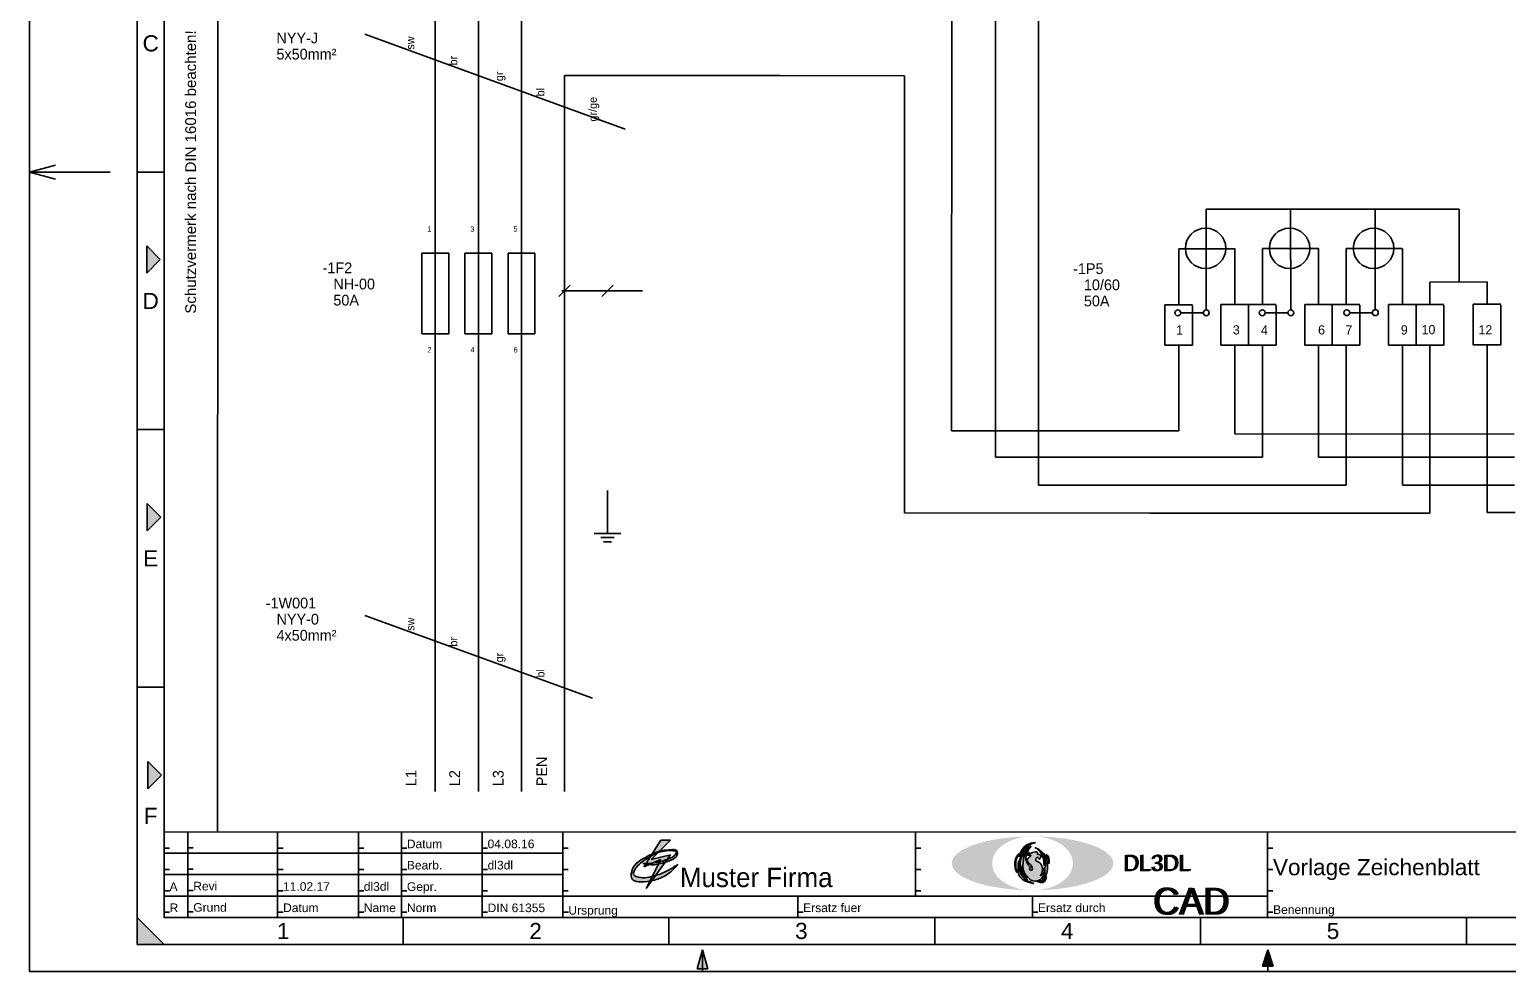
# Model space of a CAD drawing. Header units: millimetres. Extents: x 0 to 420, y 0 to 297.
# Drawn here: x 0 to 274.5, y 0 to 175 of the extents above; entities that cross this region are included whole.
import ezdxf

# ---------------------------------------------------------------- set-up
doc = ezdxf.new("R2010")
doc.units = ezdxf.units.MM
for name, color, linetype, true_color in [('Blatt beschnitten', 2, 'Continuous', 0xffff00), ('Einpassen', 1, 'Continuous', 0xff0000), ('Faltung Lochung', 3, 'Continuous', 0x00ff00), ('Hilfe', 1, 'Continuous', 0xff0000), ('Logo', 5, 'Continuous', 0x0000ff), ('Logo Text', 1, 'Continuous', 0xff0000), ('Logo_a', 1, 'Continuous', 0xff0000), ('Logo_b', 30, 'Continuous', 0xff7f00), ('Logo_c', 14, 'Continuous', 0x800000), ('Musterlogo AG', 3, 'Continuous', 0x00ff00), ('Musterlogo AG 1', 1, 'Continuous', 0xff0000), ('Musterlogo AG Text', 5, 'Continuous', 0x0000ff), ('pfoenix', 94, 'Continuous', 0x008000), ('PK Text Vorgabe', 1, 'Continuous', 0xff0000), ('Plankopf_elt', 5, 'Continuous', 0x0000ff), ('Rahmen Doppelt', 3, 'Continuous', 0x00ff00), ('Rahmen Raster', 3, 'Continuous', 0x00ff00), ('Rahmen Raster Text', 3, 'Continuous', 0x00ff00), ('Schutzvermerk', 5, 'Continuous', 0x0000ff), ('Tabelle', 5, 'Continuous', 0x0000ff), ('Zeichnung', 30, 'Continuous', 0xff7f00)]:
    doc.layers.add(name, color=color, linetype=linetype, true_color=true_color)
doc.layers.add('PK Text ausgefuellt', color=94, linetype='Continuous', lineweight=25, true_color=0x008000)
doc.styles.add('textstyle10', font='')
doc.styles.add('textstyle100', font='')
doc.styles.add('textstyle101', font='')
doc.styles.add('textstyle102', font='')
doc.styles.add('textstyle103', font='')
doc.styles.add('textstyle104', font='')
doc.styles.add('textstyle105', font='')
doc.styles.add('textstyle106', font='')
doc.styles.add('textstyle107', font='')
doc.styles.add('textstyle108', font='')
doc.styles.add('textstyle109', font='')
doc.styles.add('textstyle11', font='')
doc.styles.add('textstyle110', font='')
doc.styles.add('textstyle111', font='')
doc.styles.add('textstyle112', font='')
doc.styles.add('textstyle113', font='')
doc.styles.add('textstyle115', font='')
doc.styles.add('textstyle116', font='')
doc.styles.add('textstyle117', font='')
doc.styles.add('textstyle118', font='')
doc.styles.add('textstyle12', font='')
doc.styles.add('textstyle121', font='')
doc.styles.add('textstyle122', font='')
doc.styles.add('textstyle123', font='')
doc.styles.add('textstyle124', font='')
doc.styles.add('textstyle126', font='')
doc.styles.add('textstyle127', font='')
doc.styles.add('textstyle128', font='')
doc.styles.add('textstyle129', font='')
doc.styles.add('textstyle13', font='')
doc.styles.add('textstyle130', font='')
doc.styles.add('textstyle22', font='')
doc.styles.add('textstyle24', font='')
doc.styles.add('textstyle26', font='')
doc.styles.add('textstyle28', font='')
doc.styles.add('textstyle30', font='')
doc.styles.add('textstyle31', font='')
doc.styles.add('textstyle33', font='')
doc.styles.add('textstyle37', font='')
doc.styles.add('textstyle47', font='')
doc.styles.add('textstyle49', font='')
doc.styles.add('textstyle50', font='')
doc.styles.add('textstyle51', font='')
doc.styles.add('textstyle52', font='')
doc.styles.add('textstyle53', font='')
doc.styles.add('textstyle54', font='')
doc.styles.add('textstyle55', font='')
doc.styles.add('textstyle56', font='')
doc.styles.add('textstyle57', font='')
doc.styles.add('textstyle58', font='')
doc.styles.add('textstyle59', font='')
doc.styles.add('textstyle60', font='')
doc.styles.add('textstyle61', font='')
doc.styles.add('textstyle62', font='')
doc.styles.add('textstyle63', font='')
doc.styles.add('textstyle64', font='')
doc.styles.add('textstyle65', font='')
doc.styles.add('textstyle66', font='')
doc.styles.add('textstyle67', font='')
doc.styles.add('textstyle70', font='')
doc.styles.add('textstyle77', font='')
doc.styles.add('textstyle79', font='')
doc.styles.add('textstyle80', font='')
doc.styles.add('textstyle81', font='')
doc.styles.add('textstyle82', font='')
doc.styles.add('textstyle86', font='')
doc.styles.add('textstyle87', font='')
doc.styles.add('textstyle88', font='')
doc.styles.add('textstyle89', font='')
doc.styles.add('textstyle92', font='')
doc.styles.add('textstyle97', font='')
doc.styles.add('textstyle98', font='')
doc.styles.add('textstyle99', font='')
doc.styles.get('textstyle10').set_extended_font_data('FreeMono')
doc.styles.get('textstyle100').set_extended_font_data('FreeMono')
doc.styles.get('textstyle101').set_extended_font_data('FreeMono')
doc.styles.get('textstyle102').set_extended_font_data('FreeMono')
doc.styles.get('textstyle103').set_extended_font_data('FreeMono')
doc.styles.get('textstyle104').set_extended_font_data('FreeMono')
doc.styles.get('textstyle105').set_extended_font_data('FreeMono')
doc.styles.get('textstyle106').set_extended_font_data('FreeMono')
doc.styles.get('textstyle107').set_extended_font_data('FreeMono')
doc.styles.get('textstyle108').set_extended_font_data('FreeMono')
doc.styles.get('textstyle109').set_extended_font_data('URW Chancery L')
doc.styles.get('textstyle11').set_extended_font_data('FreeMono')
doc.styles.get('textstyle110').set_extended_font_data('FreeMono')
doc.styles.get('textstyle111').set_extended_font_data('FreeMono')
doc.styles.get('textstyle112').set_extended_font_data('FreeMono')
doc.styles.get('textstyle113').set_extended_font_data('FreeMono')
doc.styles.get('textstyle115').set_extended_font_data('FreeMono')
doc.styles.get('textstyle116').set_extended_font_data('FreeMono')
doc.styles.get('textstyle117').set_extended_font_data('FreeMono')
doc.styles.get('textstyle118').set_extended_font_data('FreeMono')
doc.styles.get('textstyle12').set_extended_font_data('FreeMono')
doc.styles.get('textstyle121').set_extended_font_data('FreeMono')
doc.styles.get('textstyle122').set_extended_font_data('FreeMono')
doc.styles.get('textstyle123').set_extended_font_data('FreeMono')
doc.styles.get('textstyle124').set_extended_font_data('FreeMono')
doc.styles.get('textstyle126').set_extended_font_data('FreeMono')
doc.styles.get('textstyle127').set_extended_font_data('FreeMono')
doc.styles.get('textstyle128').set_extended_font_data('FreeMono')
doc.styles.get('textstyle129').set_extended_font_data('FreeMono')
doc.styles.get('textstyle13').set_extended_font_data('FreeMono')
doc.styles.get('textstyle130').set_extended_font_data('FreeMono')
doc.styles.get('textstyle22').set_extended_font_data('Liberation Sans')
doc.styles.get('textstyle24').set_extended_font_data('Liberation Sans')
doc.styles.get('textstyle26').set_extended_font_data('Liberation Sans')
doc.styles.get('textstyle28').set_extended_font_data('Liberation Sans')
doc.styles.get('textstyle30').set_extended_font_data('LiberationSans-Regular.ttf')
doc.styles.get('textstyle31').set_extended_font_data('Liberation Sans')
doc.styles.get('textstyle33').set_extended_font_data('Liberation Sans')
doc.styles.get('textstyle37').set_extended_font_data('Liberation Sans')
doc.styles.get('textstyle47').set_extended_font_data('Liberation Sans')
doc.styles.get('textstyle49').set_extended_font_data('Liberation Sans')
doc.styles.get('textstyle50').set_extended_font_data('Liberation Sans')
doc.styles.get('textstyle51').set_extended_font_data('Liberation Sans')
doc.styles.get('textstyle52').set_extended_font_data('Liberation Sans')
doc.styles.get('textstyle53').set_extended_font_data('Liberation Sans')
doc.styles.get('textstyle54').set_extended_font_data('Liberation Sans')
doc.styles.get('textstyle55').set_extended_font_data('Liberation Sans')
doc.styles.get('textstyle56').set_extended_font_data('Liberation Sans')
doc.styles.get('textstyle57').set_extended_font_data('Liberation Sans')
doc.styles.get('textstyle58').set_extended_font_data('Liberation Sans')
doc.styles.get('textstyle59').set_extended_font_data('Liberation Sans')
doc.styles.get('textstyle60').set_extended_font_data('Liberation Sans')
doc.styles.get('textstyle61').set_extended_font_data('Liberation Sans')
doc.styles.get('textstyle62').set_extended_font_data('Liberation Sans')
doc.styles.get('textstyle63').set_extended_font_data('Liberation Sans')
doc.styles.get('textstyle64').set_extended_font_data('Liberation Sans')
doc.styles.get('textstyle65').set_extended_font_data('Liberation Sans')
doc.styles.get('textstyle66').set_extended_font_data('Liberation Sans')
doc.styles.get('textstyle67').set_extended_font_data('Liberation Sans')
doc.styles.get('textstyle70').set_extended_font_data('Liberation Sans')
doc.styles.get('textstyle77').set_extended_font_data('Liberation Sans')
doc.styles.get('textstyle79').set_extended_font_data('URW Chancery L')
doc.styles.get('textstyle80').set_extended_font_data('URW Chancery L')
doc.styles.get('textstyle81').set_extended_font_data('URW Chancery L')
doc.styles.get('textstyle82').set_extended_font_data('URW Chancery L')
doc.styles.get('textstyle86').set_extended_font_data('FreeMono')
doc.styles.get('textstyle87').set_extended_font_data('FreeMono')
doc.styles.get('textstyle88').set_extended_font_data('FreeMono')
doc.styles.get('textstyle89').set_extended_font_data('FreeMono')
doc.styles.get('textstyle92').set_extended_font_data('FreeMono')
doc.styles.get('textstyle97').set_extended_font_data('FreeMono')
doc.styles.get('textstyle98').set_extended_font_data('FreeMono')
doc.styles.get('textstyle99').set_extended_font_data('FreeMono')

msp = doc.modelspace()

# ---------------------------------------------------------------- hatches: boundary and pattern name
at = {"layer": 'Einpassen'}
for points in [[(21.76, 129.76), (24.29, 132.3), (21.76, 134.83)], [(21.85, 81.86), (24.39, 84.39), (21.85, 86.93)], [(21.95, 33.96), (24.48, 36.49), (21.95, 39.03)]]:
    msp.add_hatch(color=256, dxfattribs=at).paths.add_polyline_path(points)
at = {"layer": 'Faltung Lochung'}
h = msp.add_hatch(color=256, dxfattribs=at)
h.paths.add_polyline_path([(124, 0.5), (125, 4), (126, 0.5)])
h.paths.add_polyline_path([(229, 1), (230, 4), (231, 1)])
msp.add_hatch(color=256, dxfattribs=at).paths.add_polyline_path([(229, 1), (230, 4), (231, 1)])
at = {"layer": 'Logo_a'}
h = msp.add_hatch(color=256, dxfattribs=at)
edge = h.paths.add_edge_path()
edge.add_ellipse((186.3, 20.09), major_axis=(12.5, 0), ratio=0.4, start_angle=0, end_angle=360)
edge = h.paths.add_edge_path()
edge.add_ellipse((186.3, 20.09), major_axis=(10, 0), ratio=0.5, start_angle=0, end_angle=360)
at = {"layer": 'Logo_b'}
h = msp.add_hatch(color=256, dxfattribs=at)
edge = h.paths.add_edge_path()
edge.add_ellipse((186.3, 20.09), major_axis=(10, 0), ratio=0.5, start_angle=0, end_angle=360)
edge = h.paths.add_edge_path()
edge.add_ellipse((186.3, 20.09), major_axis=(7.5, 0), ratio=0.666667, start_angle=0, end_angle=360)
at = {"layer": 'Logo_c'}
h = msp.add_hatch(color=256, dxfattribs=at)
edge = h.paths.add_edge_path()
edge.add_ellipse((186.3, 20.09), major_axis=(12.5, 0), ratio=0.4, start_angle=0, end_angle=360)
edge = h.paths.add_edge_path()
edge.add_ellipse((186.3, 20.09), major_axis=(15, 0), ratio=0.333333, start_angle=0, end_angle=360)
at = {"layer": 'Musterlogo AG'}
h = msp.add_hatch(color=256, dxfattribs=at)
edge = h.paths.add_edge_path()
edge.add_spline(control_points=[(113.89, 20.06), (115.53, 19.65), (116.85, 19.96), (119.34, 20.62), (120.46, 21.54), (120.31, 22.6), (119.7, 22.66), (117.66, 22.55), (116.39, 22.2), (112.68, 20.37), (111.87, 18.99), (111.61, 17.21), (112.48, 16.65), (114.71, 16.6), (117.41, 17.32), (119.19, 18.49), (120.46, 19.91), (120.46, 19.91), (118.63, 18.74), (117.26, 18.13), (115.99, 17.72), (114.26, 17.32), (112.68, 17.52), (112.07, 17.98), (112.27, 18.69), (112.73, 19.44), (113.63, 20.34), (115.54, 21.48), (116.51, 22.09), (117.35, 22.29), (118.03, 22.41), (118.84, 22.48), (119.63, 22.45), (119.99, 22.36), (120.19, 22.17), (120.09, 21.8), (119.48, 21.24), (118.78, 20.96), (117.96, 20.64), (117.04, 20.35), (115.98, 20.16), (115.08, 20.04), (113.89, 20.06), (113.89, 20.06)], knot_values=[0, 0, 0, 0, 1, 2, 3, 4, 5, 6, 7, 8, 9, 10, 11, 12, 13, 14, 15, 16, 17, 18, 19, 20, 21, 22, 23, 24, 25, 26, 27, 28, 29, 30, 31, 32, 33, 34, 35, 36, 37, 38, 39, 40, 41, 41, 41, 41], degree=3, periodic=0)
h = msp.add_hatch(color=256, dxfattribs=at)
edge = h.paths.add_edge_path()
edge.add_spline(control_points=[(113.89, 20.06), (115.53, 19.65), (116.85, 19.96), (119.34, 20.62), (120.46, 21.54), (120.31, 22.6), (119.7, 22.66), (117.66, 22.55), (116.39, 22.2), (112.68, 20.37), (111.87, 18.99), (111.61, 17.21), (112.48, 16.65), (114.71, 16.6), (117.41, 17.32), (119.19, 18.49), (120.46, 19.91), (120.46, 19.91), (118.63, 18.74), (117.26, 18.13), (115.99, 17.72), (114.26, 17.32), (112.68, 17.52), (112.07, 17.98), (112.27, 18.69), (112.73, 19.44), (113.63, 20.34), (115.54, 21.48), (116.51, 22.09), (117.35, 22.29), (118.03, 22.41), (118.84, 22.48), (119.63, 22.45), (119.99, 22.36), (120.19, 22.17), (120.09, 21.8), (119.48, 21.24), (118.78, 20.96), (117.96, 20.64), (117.04, 20.35), (115.98, 20.16), (115.08, 20.04), (113.89, 20.06), (113.89, 20.06)], knot_values=[0, 0, 0, 0, 1, 2, 3, 4, 5, 6, 7, 8, 9, 10, 11, 12, 13, 14, 15, 16, 17, 18, 19, 20, 21, 22, 23, 24, 25, 26, 27, 28, 29, 30, 31, 32, 33, 34, 35, 36, 37, 38, 39, 40, 41, 41, 41, 41], degree=3, periodic=0)
at = {"layer": 'Musterlogo AG 1'}
msp.add_hatch(color=256, dxfattribs=at).paths.add_polyline_path([(117.23, 24.39), (114.08, 19.44), (117.23, 20.79), (114.53, 15.39), (119.03, 21.69), (115.43, 20.79), (119.03, 24.39)])
at = {"layer": 'pfoenix'}
h = msp.add_hatch(color=256, dxfattribs=at)
edge = h.paths.add_edge_path()
edge.add_spline(control_points=[(185.63, 19.61), (185.96, 19.4), (185.73, 19.01), (185.73, 19.01), (185.73, 19.01), (185.81, 18.81), (186.33, 18.8), (186.25, 19.29), (186.15, 19.61), (185.72, 20.04), (185.38, 20.33), (185.25, 20.72), (185.51, 21.12), (185.92, 21.39), (186, 21.5), (185.94, 21.64), (185.7, 21.63), (185.49, 21.58), (185.31, 21.67), (185.35, 21.97), (185.63, 22.1), (185.63, 22.12), (185.63, 22.1), (185.56, 21.98), (185.44, 21.89), (185.54, 21.8), (185.86, 21.89), (186.23, 22.09), (186.9, 22.23), (187.15, 22.2), (187.18, 22.14), (187.21, 21.92), (187.13, 21.75), (187.46, 21.78), (187.69, 21.68), (187.88, 21.48), (187.84, 21.17), (187.62, 20.89), (187.53, 20.82), (187.53, 20.82), (187.5, 20.98), (187.45, 21.16), (187.25, 21.2), (186.98, 21.15), (186.86, 20.89), (186.87, 20.56), (187.11, 20.46), (187.6, 20.29), (187.84, 19.99)], knot_values=[0, 0, 0, 0, 1, 2, 3, 4, 5, 6, 7, 8, 9, 10, 11, 12, 13, 14, 15, 16, 17, 18, 19, 20, 21, 22, 23, 24, 25, 26, 27, 28, 29, 30, 31, 32, 33, 34, 35, 36, 37, 38, 39, 40, 41, 42, 43, 44, 45, 46, 46, 46, 46], degree=3, periodic=0)
edge.add_spline(control_points=[(187.84, 19.99), (188.06, 19.6), (188.22, 19.06), (188.13, 18.53), (187.94, 18.06), (187.77, 17.77), (187.77, 17.77), (188.34, 18.11), (188.49, 18.69), (188.48, 19.14), (188.43, 19.27), (188.6, 18.97), (188.62, 18.44), (188.51, 18.1), (188.05, 17.25), (187.56, 16.93), (187.02, 16.78), (186.37, 16.78), (185.95, 16.98), (185.95, 16.98), (185.95, 16.98)], knot_values=[0, 0, 0, 0, 1, 2, 3, 4, 5, 6, 7, 8, 9, 10, 11, 12, 13, 14, 15, 16, 17, 18, 18, 18, 18], degree=3, periodic=0)
edge.add_spline(control_points=[(185.95, 16.98), (185.95, 16.98), (185.9, 16.95), (182.69, 20.64), (186.02, 23.3)], knot_values=[0, 0, 0, 0, 1, 2, 2, 2, 2], degree=3, periodic=0)
edge.add_spline(control_points=[(186.02, 23.3), (184.56, 21.4), (185.63, 19.61), (185.63, 19.61), (185.63, 19.61), (185.63, 19.61), (185.63, 19.61)], knot_values=[0, 0, 0, 0, 1, 2, 3, 4, 4, 4, 4], degree=3, periodic=0)
h = msp.add_hatch(color=256, dxfattribs=at)
edge = h.paths.add_edge_path()
edge.add_spline(control_points=[(185.53, 23.35), (183.88, 20.14), (185.42, 16.81), (185.41, 16.79), (185.41, 16.79), (183.03, 20.19), (185.53, 23.35), (185.53, 23.35), (185.53, 23.35)], knot_values=[0, 0, 0, 0, 1, 2, 3, 4, 5, 6, 6, 6, 6], degree=3, periodic=0)
h = msp.add_hatch(color=256, dxfattribs=at)
edge = h.paths.add_edge_path()
edge.add_spline(control_points=[(186.87, 23.95), (184.67, 23.42), (183.85, 21.3), (183.85, 21.3)], knot_values=[0, 0, 0, 0, 1, 1, 1, 1], degree=3, periodic=0)
edge.add_spline(control_points=[(183.85, 21.3), (183.88, 21.46), (184.18, 23.94), (186.87, 23.95)], knot_values=[0, 0, 0, 0, 1, 1, 1, 1], degree=3, periodic=0)
h = msp.add_hatch(color=256, dxfattribs=at)
edge = h.paths.add_edge_path()
edge.add_spline(control_points=[(188.34, 20.8), (188.38, 20.53), (188.41, 20.32), (188.44, 19.98), (188.44, 19.73), (188.44, 19.73), (188.44, 19.73), (188.56, 20.08), (188.56, 20.5), (188.47, 21.24), (188.24, 21.91), (188.03, 22.25), (187.47, 22.71), (186.72, 23.04), (186.72, 23.04), (186.72, 23.04)], knot_values=[0, 0, 0, 0, 1, 2, 3, 4, 5, 6, 7, 8, 9, 10, 11, 12, 13, 13, 13, 13], degree=3, periodic=0)
edge.add_spline(control_points=[(186.72, 23.04), (187.17, 22.81), (187.43, 22.55), (187.7, 22.21), (187.97, 21.85), (188.22, 21.28), (188.34, 20.8)], knot_values=[0, 0, 0, 0, 1, 2, 3, 4, 4, 4, 4], degree=3, periodic=0)
h = msp.add_hatch(color=256, dxfattribs=at)
edge = h.paths.add_edge_path()
edge.add_spline(control_points=[(189.05, 19.01), (189.03, 18.59), (188.9, 18.03), (188.72, 17.71), (188.33, 17.34), (188.1, 17.12), (188.1, 17.12), (188.26, 17.41), (188.48, 17.76), (188.61, 18.11), (188.62, 18.44), (188.47, 19.2)], knot_values=[0, 0, 0, 0, 1, 2, 3, 4, 5, 6, 7, 8, 9, 9, 9, 9], degree=3, periodic=0)
edge.add_spline(control_points=[(188.47, 19.2), (188.68, 19.31), (188.72, 19.54), (188.75, 20.24), (188.71, 20.87), (188.69, 21.21), (188.47, 21.88), (188.34, 21.97), (188.72, 21.49), (188.84, 21.16), (188.97, 20.69), (189.04, 20.23), (189.07, 19.6), (189.05, 19.01)], knot_values=[0, 0, 0, 0, 1, 2, 3, 4, 5, 6, 7, 8, 9, 10, 11, 11, 11, 11], degree=3, periodic=0)
h = msp.add_hatch(color=256, dxfattribs=at)
edge = h.paths.add_edge_path()
edge.add_spline(control_points=[(183.82, 21.9), (182.49, 20.64), (183.14, 18.52), (183.43, 18.37)], knot_values=[0, 0, 0, 0, 1, 1, 1, 1], degree=3, periodic=0)
edge.add_spline(control_points=[(183.43, 18.37), (183.34, 18.45), (182.69, 20.57), (183.82, 21.9)], knot_values=[0, 0, 0, 0, 1, 1, 1, 1], degree=3, periodic=0)
h = msp.add_hatch(color=256, dxfattribs=at)
edge = h.paths.add_edge_path()
edge.add_spline(control_points=[(183.67, 20.57), (183.75, 17.43), (186.48, 16.35), (186.48, 16.35), (186.48, 16.35), (183.41, 17.11), (183.69, 20.53), (183.69, 20.53), (183.67, 20.57)], knot_values=[0, 0, 0, 0, 1, 2, 3, 4, 5, 6, 6, 6, 6], degree=3, periodic=0)
h = msp.add_hatch(color=256, dxfattribs=at)
edge = h.paths.add_edge_path()
edge.add_spline(control_points=[(189.35, 19.97), (189.34, 20.41), (189.28, 20.7), (189.21, 21.03), (189.08, 21.3), (188.78, 21.72), (188.78, 21.72), (188.78, 21.72)], knot_values=[0, 0, 0, 0, 1, 2, 3, 4, 5, 5, 5, 5], degree=3, periodic=0)
edge.add_spline(control_points=[(188.78, 21.72), (189.48, 21.38), (189.35, 19.97), (189.35, 19.97), (189.35, 19.97)], knot_values=[0, 0, 0, 0, 1, 2, 2, 2, 2], degree=3, periodic=0)
h = msp.add_hatch(color=256, dxfattribs=at)
edge = h.paths.add_edge_path()
edge.add_spline(control_points=[(187.35, 16.64), (187.65, 16.52), (188.14, 16.51), (188.41, 16.59), (188.66, 16.86), (188.81, 17.24), (188.83, 17.52), (188.86, 17.64), (188.86, 17.64), (188.86, 17.64), (188.76, 17.39), (188.68, 17.31), (188.48, 17.06), (188.27, 16.92), (188.07, 16.83), (187.76, 16.73), (187.46, 16.71), (187.35, 16.71), (187.24, 16.72), (187.24, 16.71), (187.24, 16.71), (187.3, 16.66), (187.35, 16.64), (187.35, 16.64), (187.35, 16.64)], knot_values=[0, 0, 0, 0, 1, 2, 3, 4, 5, 6, 7, 8, 9, 10, 11, 12, 13, 14, 15, 16, 17, 18, 19, 20, 21, 22, 22, 22, 22], degree=3, periodic=0)
at = {"layer": 'Rahmen Raster Text'}
msp.add_hatch(color=256, dxfattribs=at).paths.add_polyline_path([(20, 5), (25, 5), (20, 10)])
msp.add_hatch(color=256, dxfattribs=at).paths.add_polyline_path([(20, 5), (25, 5), (20, 10)])

# ---------------------------------------------------------------- linework, layer by layer
at = {"layer": 'Blatt beschnitten'}
for q in [(0, 297), (420, 0)]:
    msp.add_line((0, 0), q, dxfattribs=at)
at = {"layer": 'Einpassen'}
for p, q in [((21.76, 129.76), (21.76, 134.83)), ((24.29, 132.3), (21.76, 134.83)), ((21.76, 129.76), (24.29, 132.3)), ((21.85, 81.86), (21.85, 86.93)), ((24.39, 84.39), (21.85, 86.93)), ((21.85, 81.86), (24.39, 84.39)), ((21.95, 33.96), (21.95, 39.03)), ((24.48, 36.49), (21.95, 39.03)), ((21.95, 33.96), (24.48, 36.49))]:
    msp.add_line(p, q, dxfattribs=at)
at = {"layer": 'Faltung Lochung'}
for p, q in [((0, 148.5), (4.83, 149.79)), ((0, 148.5), (15, 148.5)), ((0, 148.5), (4.83, 147.21)), ((124, 0.5), (125, 4)), ((125, 0), (125, 4)), ((125, 4), (126, 0.5)), ((229, 1), (230, 4)), ((230, 0), (230, 4)), ((230, 4), (231, 1)), ((124, 0.5), (126, 0.5)), ((125, 1), (125, 0)), ((229, 1), (231, 1)), ((230, 1), (230, 0))]:
    msp.add_line(p, q, dxfattribs=at)
at = {"layer": 'Hilfe'}
for p, q in [((25, 21.88), (25, 22.88)), ((25, 22.88), (26, 22.88)), ((29.4, 21.95), (29.4, 22.95)), ((29.4, 22.95), (30.4, 22.95)), ((46.08, 21.88), (46.08, 22.88)), ((46.08, 22.88), (47.08, 22.88)), ((61.08, 21.88), (61.08, 22.88)), ((61.08, 22.88), (62.08, 22.88)), ((69.08, 21.88), (69.08, 22.88)), ((69.08, 22.88), (70.08, 22.88)), ((84.08, 21.88), (84.08, 22.88)), ((84.08, 22.88), (85.08, 22.88)), ((99.05, 21.88), (99.05, 22.88)), ((99.05, 22.88), (100.05, 22.88)), ((164.56, 21.88), (164.56, 22.88)), ((164.56, 22.88), (165.56, 22.88)), ((229.95, 21.88), (229.95, 22.88)), ((229.95, 22.88), (230.95, 22.88)), ((25, 17.92), (25, 18.92)), ((25, 18.92), (26, 18.92)), ((29.4, 17.99), (29.4, 18.99)), ((29.4, 18.99), (30.4, 18.99)), ((46.08, 17.92), (46.08, 18.92)), ((46.08, 18.92), (47.08, 18.92)), ((61.08, 17.92), (61.08, 18.92)), ((61.08, 18.92), (62.08, 18.92)), ((69.08, 17.92), (69.08, 18.92)), ((69.08, 18.92), (70.08, 18.92)), ((84.08, 17.92), (84.08, 18.92)), ((84.08, 18.92), (85.08, 18.92)), ((99.05, 17.92), (99.05, 18.92)), ((99.05, 18.92), (100.05, 18.92)), ((164.56, 17.92), (164.56, 18.92)), ((164.56, 18.92), (165.56, 18.92)), ((229.95, 17.92), (229.95, 18.92)), ((229.95, 18.92), (230.95, 18.92)), ((25, 13.96), (25, 14.96)), ((25, 14.96), (26, 14.96)), ((29.4, 14.03), (29.4, 15.03)), ((29.4, 15.03), (30.4, 15.03)), ((46.08, 13.96), (46.08, 14.96)), ((46.08, 14.96), (47.08, 14.96)), ((61.08, 13.96), (61.08, 14.96)), ((61.08, 14.96), (62.08, 14.96)), ((69.08, 13.96), (69.08, 14.96)), ((69.08, 14.96), (70.08, 14.96)), ((84.08, 13.96), (84.08, 14.96)), ((84.08, 14.96), (85.08, 14.96)), ((99.05, 13.96), (99.05, 14.96)), ((99.05, 14.96), (100.05, 14.96)), ((164.56, 13.96), (164.56, 14.96)), ((164.56, 14.96), (165.56, 14.96)), ((229.95, 13.96), (229.95, 14.96)), ((229.95, 14.96), (230.95, 14.96)), ((25, 10), (25, 11)), ((25, 11), (26, 11)), ((29.4, 10.07), (29.4, 11.07)), ((29.4, 11.07), (30.4, 11.07)), ((46.08, 10), (46.08, 11)), ((46.08, 11), (47.08, 11)), ((61.08, 10), (61.08, 11)), ((61.08, 11), (62.08, 11)), ((69.08, 10), (69.08, 11)), ((69.08, 11), (70.08, 11)), ((84.08, 10), (84.08, 11)), ((84.08, 11), (85.08, 11)), ((99.05, 10), (99.05, 11)), ((99.05, 11), (100.05, 11)), ((99.08, 10), (99.08, 11)), ((99.08, 11), (100.08, 11)), ((142.68, 10), (142.68, 11)), ((142.68, 11), (143.68, 11)), ((186.28, 10), (186.28, 11)), ((186.28, 11), (187.28, 11)), ((229.95, 10), (229.95, 11)), ((229.95, 11), (230.95, 11))]:
    msp.add_line(p, q, dxfattribs=at)
at = {"layer": 'Musterlogo AG'}
msp.add_open_spline([(113.89, 20.06), (115.53, 19.65), (116.85, 19.96), (119.34, 20.62), (120.46, 21.54), (120.31, 22.6), (119.7, 22.66), (117.66, 22.55), (116.39, 22.2), (112.68, 20.37), (111.87, 18.99), (111.61, 17.21), (112.48, 16.65), (114.71, 16.6), (117.41, 17.32), (119.19, 18.49), (120.46, 19.91), (120.46, 19.91), (118.63, 18.74), (117.26, 18.13), (115.99, 17.72), (114.26, 17.32), (112.68, 17.52), (112.07, 17.98), (112.27, 18.69), (112.73, 19.44), (113.63, 20.34), (115.54, 21.48), (116.51, 22.09), (117.35, 22.29), (118.03, 22.41), (118.84, 22.48), (119.63, 22.45), (119.99, 22.36), (120.19, 22.17), (120.09, 21.8), (119.48, 21.24), (118.78, 20.96), (117.96, 20.64), (117.04, 20.35), (115.98, 20.16), (115.08, 20.04), (113.89, 20.06), (113.89, 20.06)], degree=3, dxfattribs=at)
at = {"layer": 'Musterlogo AG 1'}
for p, q in [((117.23, 24.39), (114.08, 19.44)), ((115.43, 20.79), (119.03, 24.39)), ((119.03, 24.39), (117.23, 24.39)), ((114.08, 19.44), (117.23, 20.79)), ((114.53, 15.39), (119.03, 21.69)), ((117.23, 20.79), (114.53, 15.39)), ((119.03, 21.69), (115.43, 20.79))]:
    msp.add_line(p, q, dxfattribs=at)
at = {"layer": 'pfoenix'}
for points in [[(186.02, 23.3), (182.69, 20.64), (185.9, 16.95), (185.95, 16.98), (185.95, 16.98)], [(185.53, 23.35), (183.88, 20.14), (185.42, 16.81), (185.41, 16.79), (185.41, 16.79), (183.03, 20.19), (185.53, 23.35), (185.53, 23.35), (185.53, 23.35)], [(186.87, 23.95), (184.18, 23.94), (183.88, 21.46), (183.85, 21.3)], [(186.87, 23.95), (184.67, 23.42), (183.85, 21.3), (183.85, 21.3)], [(186.02, 23.3), (184.56, 21.4), (185.63, 19.61), (185.63, 19.61), (185.63, 19.61), (185.63, 19.61), (185.63, 19.61)], [(185.63, 19.61), (185.96, 19.4), (185.73, 19.01), (185.73, 19.01), (185.73, 19.01), (185.81, 18.81), (186.33, 18.8), (186.25, 19.29), (186.15, 19.61), (185.72, 20.04), (185.38, 20.33), (185.25, 20.72), (185.51, 21.12), (185.92, 21.39), (186, 21.5), (185.94, 21.64), (185.7, 21.63), (185.49, 21.58), (185.31, 21.67), (185.35, 21.97), (185.63, 22.1), (185.63, 22.12), (185.63, 22.1), (185.56, 21.98), (185.44, 21.89), (185.54, 21.8), (185.86, 21.89), (186.23, 22.09), (186.9, 22.23), (187.15, 22.2), (187.18, 22.14), (187.21, 21.92), (187.13, 21.75), (187.46, 21.78), (187.69, 21.68), (187.88, 21.48), (187.84, 21.17), (187.62, 20.89), (187.53, 20.82), (187.53, 20.82), (187.5, 20.98), (187.45, 21.16), (187.25, 21.2), (186.98, 21.15), (186.86, 20.89), (186.87, 20.56), (187.11, 20.46), (187.6, 20.29), (187.84, 19.99)], [(186.72, 23.04), (187.17, 22.81), (187.43, 22.55), (187.7, 22.21), (187.97, 21.85), (188.22, 21.28), (188.34, 20.8)], [(188.34, 20.8), (188.38, 20.53), (188.41, 20.32), (188.44, 19.98), (188.44, 19.73), (188.44, 19.73), (188.44, 19.73), (188.56, 20.08), (188.56, 20.5), (188.47, 21.24), (188.24, 21.91), (188.03, 22.25), (187.47, 22.71), (186.72, 23.04), (186.72, 23.04), (186.72, 23.04)], [(183.82, 21.9), (182.49, 20.64), (183.14, 18.52), (183.43, 18.37)], [(183.82, 21.9), (182.69, 20.57), (183.34, 18.45), (183.43, 18.37)], [(183.67, 20.57), (183.75, 17.43), (186.48, 16.35), (186.48, 16.35), (186.48, 16.35), (183.41, 17.11), (183.69, 20.53), (183.69, 20.53), (183.67, 20.57)], [(187.84, 19.99), (188.06, 19.6), (188.22, 19.06), (188.13, 18.53), (187.94, 18.06), (187.77, 17.77), (187.77, 17.77), (188.34, 18.11), (188.49, 18.69), (188.48, 19.14), (188.43, 19.27), (188.6, 18.97), (188.62, 18.44), (188.51, 18.1), (188.05, 17.25), (187.56, 16.93), (187.02, 16.78), (186.37, 16.78), (185.95, 16.98), (185.95, 16.98), (185.95, 16.98)], [(188.47, 19.2), (188.68, 19.31), (188.72, 19.54), (188.75, 20.24), (188.71, 20.87), (188.69, 21.21), (188.47, 21.88), (188.34, 21.97), (188.72, 21.49), (188.84, 21.16), (188.97, 20.69), (189.04, 20.23), (189.07, 19.6), (189.05, 19.01)], [(188.78, 21.72), (189.48, 21.38), (189.35, 19.97), (189.35, 19.97), (189.35, 19.97)], [(189.35, 19.97), (189.34, 20.41), (189.28, 20.7), (189.21, 21.03), (189.08, 21.3), (188.78, 21.72), (188.78, 21.72), (188.78, 21.72)], [(187.35, 16.64), (187.65, 16.52), (188.14, 16.51), (188.41, 16.59), (188.66, 16.86), (188.81, 17.24), (188.83, 17.52), (188.86, 17.64), (188.86, 17.64), (188.86, 17.64), (188.76, 17.39), (188.68, 17.31), (188.48, 17.06), (188.27, 16.92), (188.07, 16.83), (187.76, 16.73), (187.46, 16.71), (187.35, 16.71), (187.24, 16.72), (187.24, 16.71), (187.24, 16.71), (187.3, 16.66), (187.35, 16.64), (187.35, 16.64), (187.35, 16.64)], [(189.05, 19.01), (189.03, 18.59), (188.9, 18.03), (188.72, 17.71), (188.33, 17.34), (188.1, 17.12), (188.1, 17.12), (188.26, 17.41), (188.48, 17.76), (188.61, 18.11), (188.62, 18.44), (188.47, 19.2)]]:
    msp.add_open_spline(points, degree=3, dxfattribs=at)
at = {"layer": 'Plankopf_elt'}
for p, q in [((25, 21.96), (25, 25.96)), ((25, 25.96), (410, 25.84)), ((29.4, 22.07), (29.4, 25.91)), ((46.08, 22), (46.08, 25.84)), ((61.08, 22), (61.08, 25.84)), ((69.08, 22), (69.08, 25.84)), ((84.08, 22), (84.08, 25.84)), ((99.08, 22), (99.08, 25.84)), ((164.53, 22), (164.53, 25.84)), ((229.95, 21.88), (229.95, 25.84)), ((25, 22), (99.08, 22)), ((29.4, 18.07), (29.4, 22.07)), ((46.08, 18), (46.08, 22)), ((61.08, 18), (61.08, 22)), ((69.08, 18), (69.08, 22)), ((84.08, 18), (84.08, 22)), ((99.08, 18), (99.08, 22)), ((164.53, 18), (164.53, 22)), ((25, 17.96), (25, 21.96)), ((229.95, 17.92), (229.95, 21.88)), ((25, 18), (99.08, 18)), ((25, 13.96), (25, 17.96)), ((29.4, 14.07), (29.4, 18.07)), ((46.08, 14), (46.08, 18)), ((61.08, 14), (61.08, 18)), ((69.08, 14), (69.08, 18)), ((84.08, 14), (84.08, 18)), ((99.08, 14), (99.08, 18)), ((164.53, 18), (164.53, 14)), ((229.95, 13.96), (229.95, 17.92)), ((25, 9.96), (25, 13.96)), ((25, 13.96), (229.95, 13.96)), ((29.4, 10.07), (29.4, 14.07)), ((46.08, 10), (46.08, 14)), ((61.08, 10), (61.08, 14)), ((69.08, 10), (69.08, 14)), ((84.08, 10), (84.08, 14)), ((99.08, 10), (99.08, 14)), ((142.68, 10), (142.68, 14)), ((186.31, 10), (186.31, 13.96)), ((229.95, 10), (229.95, 13.96)), ((25, 10), (27.5, 10)), ((25, 10), (46.08, 10)), ((46.08, 10), (61.08, 10)), ((61.08, 10), (69.08, 10)), ((69.08, 10), (84.08, 10)), ((84.08, 10), (99.08, 10)), ((99.05, 10), (142.68, 10)), ((142.68, 10), (186.31, 10)), ((186.31, 10), (229.95, 10)), ((229.95, 10), (295.16, 10))]:
    msp.add_line(p, q, dxfattribs=at)
at = {"layer": 'Rahmen Doppelt'}
for p, q in [((20, 5), (20, 292)), ((25, 25.96), (25, 287)), ((415, 5), (20, 5))]:
    msp.add_line(p, q, dxfattribs=at)
at = {"layer": 'Rahmen Raster'}
for p, q in [((20, 148.5), (25, 148.5)), ((20, 100.67), (25, 100.67)), ((20, 52.83), (25, 52.83)), ((69.38, 10), (69.38, 5)), ((118.75, 10), (118.75, 5)), ((168.12, 10), (168.12, 5)), ((217.5, 10), (217.5, 5)), ((266.88, 10), (266.88, 5))]:
    msp.add_line(p, q, dxfattribs=at)
at = {"layer": 'Rahmen Raster Text'}
for p, q in [((20, 5), (20, 10)), ((20, 5), (20, 10)), ((20, 10), (25, 5)), ((20, 10), (25, 5)), ((20, 5), (25, 5)), ((20, 5), (25, 5))]:
    msp.add_line(p, q, dxfattribs=at)
at = {"layer": 'Tabelle'}
msp.add_line((35, 287), (34.92, 25.96), dxfattribs=at)
at = {"layer": 'Zeichnung'}
for p, q in [((171.26, 100.46), (171.37, 276.91)), ((179.43, 95.57), (179.37, 268.91)), ((187.43, 90.36), (187.37, 260.91)), ((75.37, 215.15), (75.37, 138.45)), ((83.37, 215.15), (83.37, 138.45)), ((91.37, 215.15), (91.37, 138.45)), ((110.64, 156.49), (62.25, 174.14)), ((99.37, 126.45), (99.37, 166.45)), ((99.37, 166.45), (139.37, 166.45)), ((162.53, 166.43), (139.37, 166.45)), ((162.53, 85.23), (162.53, 166.43)), ((218.54, 141.61), (265.54, 141.62)), ((218.57, 122.91), (218.54, 141.61)), ((234.27, 122.93), (234.24, 141.63)), ((249.97, 122.94), (249.94, 141.64)), ((265.54, 128.12), (265.54, 141.64)), ((75.37, 118.45), (75.37, 138.45)), ((83.37, 118.45), (83.37, 138.45)), ((91.37, 118.45), (91.37, 138.45)), ((72.87, 118.45), (72.87, 133.45)), ((72.87, 133.45), (77.87, 133.45)), ((77.87, 118.45), (77.87, 133.45)), ((80.87, 118.45), (80.87, 133.45)), ((80.87, 133.45), (85.87, 133.45)), ((85.87, 118.45), (85.87, 133.45)), ((88.87, 118.45), (88.87, 133.45)), ((88.87, 133.45), (93.87, 133.45)), ((93.87, 118.45), (93.87, 133.45)), ((213.45, 123.88), (213.45, 134.28)), ((213.45, 134.28), (223.85, 134.28)), ((223.86, 123.91), (223.86, 134.31)), ((228.99, 123.91), (228.99, 134.31)), ((228.99, 134.31), (239.39, 134.31)), ((239.41, 123.91), (239.41, 134.31)), ((244.54, 123.91), (244.54, 134.31)), ((244.54, 134.31), (254.94, 134.31)), ((254.99, 123.91), (254.99, 134.31)), ((98.31, 125.39), (100.43, 127.51)), ((98.87, 126.45), (113.87, 126.45)), ((99.37, 126.45), (99.37, 33.45)), ((106.31, 125.39), (108.43, 127.51)), ((260.11, 128.07), (270.73, 128.14)), ((260.11, 123.91), (260.11, 128.07)), ((270.73, 123.98), (270.73, 128.14)), ((210.89, 116.34), (210.89, 123.88)), ((210.89, 123.88), (216.01, 123.88)), ((216.01, 123.75), (216.01, 116.34)), ((221.3, 116.37), (221.3, 123.91)), ((221.3, 123.91), (226.42, 123.91)), ((226.42, 116.37), (226.42, 123.91)), ((226.42, 123.91), (231.55, 123.91)), ((226.42, 123.78), (226.42, 116.37)), ((231.55, 123.78), (231.55, 116.37)), ((236.85, 116.37), (236.85, 123.91)), ((236.85, 123.91), (241.97, 123.91)), ((241.97, 116.37), (241.97, 123.91)), ((241.97, 123.91), (247.1, 123.91)), ((241.97, 123.78), (241.97, 116.37)), ((247.1, 123.78), (247.1, 116.37)), ((252.42, 116.37), (252.42, 123.91)), ((252.42, 123.91), (257.55, 123.91)), ((257.55, 116.37), (257.55, 123.91)), ((257.55, 123.91), (262.67, 123.91)), ((257.55, 123.78), (257.55, 116.37)), ((262.67, 123.78), (262.67, 116.37)), ((268.17, 116.44), (268.17, 123.98)), ((268.17, 123.98), (273.29, 123.98)), ((273.29, 123.86), (273.29, 116.44)), ((213.82, 122.36), (218.03, 122.37)), ((229.52, 122.38), (233.72, 122.38)), ((245.22, 122.39), (249.42, 122.39)), ((72.87, 118.45), (77.87, 118.45)), ((75.37, 113.45), (75.37, 118.45)), ((80.87, 118.45), (85.87, 118.45)), ((83.37, 113.45), (83.37, 118.45)), ((88.87, 118.45), (93.87, 118.45)), ((91.37, 113.45), (91.37, 118.45)), ((216.01, 116.34), (210.89, 116.34)), ((213.45, 100.44), (213.45, 116.34)), ((226.42, 116.37), (221.3, 116.37)), ((223.88, 99.86), (223.86, 116.37)), ((231.55, 116.37), (226.42, 116.37)), ((228.99, 95.57), (228.99, 116.37)), ((241.97, 116.37), (236.85, 116.37)), ((239.41, 95.57), (239.41, 116.37)), ((247.1, 116.37), (241.97, 116.37)), ((244.54, 90.37), (244.54, 116.37)), ((257.55, 116.37), (252.42, 116.37)), ((254.99, 90.37), (254.99, 116.37)), ((262.67, 116.37), (257.55, 116.37)), ((260.11, 85.17), (260.11, 116.37)), ((273.29, 116.44), (268.17, 116.44)), ((270.73, 85.24), (270.73, 116.44)), ((75.37, 113.45), (75.37, 33.45)), ((83.37, 113.45), (83.37, 33.45)), ((91.37, 113.45), (91.37, 33.45)), ((171.26, 100.46), (213.45, 100.44)), ((223.88, 99.86), (275.73, 99.85)), ((179.43, 95.57), (228.99, 95.57)), ((239.41, 95.57), (275.81, 95.57)), ((107.35, 81.36), (107.35, 89.35)), ((187.43, 90.36), (244.54, 90.37)), ((254.99, 90.37), (275.79, 90.37)), ((208.11, 85.17), (162.53, 85.23)), ((208.11, 85.17), (260.11, 85.17)), ((270.73, 85.24), (275.93, 85.24)), ((104.85, 81.36), (109.85, 81.36)), ((106.1, 80.6), (108.6, 80.6)), ((106.6, 79.8), (108.1, 79.8)), ((104.55, 50.76), (62.26, 66.15))]:
    msp.add_line(p, q, dxfattribs=at)
for centre, radius in [((218.45, 134.35), 3.76), ((234.05, 134.35), 3.76), ((249.64, 134.35), 3.76), ((213.28, 122.36), 0.546), ((218.57, 122.37), 0.546), ((228.97, 122.38), 0.546), ((234.27, 122.38), 0.546), ((244.67, 122.39), 0.546), ((249.97, 122.4), 0.546)]:
    msp.add_circle(centre, radius, dxfattribs=at)

# ---------------------------------------------------------------- texts
at = {"layer": 'Logo', "attachment_point": 5}
for s, insert, char_height, style in [('DL3DL\\P', (209.3, 20.09), 3, 'textstyle79'), ('CAD\\P', (215.63, 13.04), 5, 'textstyle82')]:
    msp.add_mtext(s, dxfattribs=dict(at, insert=insert, char_height=char_height, style=style))
at = {"layer": 'Logo Text', "attachment_point": 5}
for s, insert, char_height, style in [('DL3DL\\P', (209.6, 20.18), 3, 'textstyle81'), ('CAD\\P', (216, 13), 5, 'textstyle80')]:
    msp.add_mtext(s, dxfattribs=dict(at, insert=insert, char_height=char_height, style=style))
at = {"layer": 'Musterlogo AG Text', "insert": (120.8, 17.45), "char_height": 3.6, "attachment_point": 4, "style": 'textstyle109'}
msp.add_mtext('Muster Firma', dxfattribs=at)
at = {"layer": 'PK Text ausgefuellt'}
for s, insert, char_height, attachment_point, style in [('04.08.16', (85.08, 22.88), 1.6, 7, 'textstyle51'), ('dl3dl', (85.08, 18.92), 1.6, 7, 'textstyle67'), ('Vorlage Zeichenblatt', (230.95, 18.92), 3, 4, 'textstyle77'), ('A', (26, 14.96), 1.6, 7, 'textstyle50'), ('Revi', (30.4, 15.03), 1.6, 7, 'textstyle49'), ('11.02.17', (47.08, 14.96), 1.6, 7, 'textstyle52'), ('dl3dl', (62.08, 14.96), 1.6, 7, 'textstyle66'), ('DIN 61355', (85.08, 11), 1.6, 7, 'textstyle65')]:
    msp.add_mtext(s, dxfattribs=dict(at, insert=insert, char_height=char_height, attachment_point=attachment_point, style=style))
at = {"layer": 'PK Text Vorgabe', "char_height": 1.6}
for s, insert, attachment_point, style in [('Datum', (70.08, 22.88), 7, 'textstyle59'), ('Bearb.', (70.08, 18.92), 7, 'textstyle60'), ('Gepr.', (70.09, 14.48), 7, 'textstyle57'), ('R', (26.01, 12.63), 1, 'textstyle61'), ('Grund', (30.41, 12.7), 1, 'textstyle62'), ('Datum', (47.09, 12.63), 1, 'textstyle64'), ('Name', (62.09, 12.63), 1, 'textstyle63'), ('Norm', (70.09, 12.63), 1, 'textstyle58'), ('Ursprung', (100.08, 12.17), 1, 'textstyle55'), ('Ersatz fuer', (143.69, 12.63), 1, 'textstyle56'), ('Ersatz durch', (187.3, 12.63), 1, 'textstyle53'), ('Benennung', (230.98, 12.29), 1, 'textstyle54')]:
    msp.add_mtext(s, dxfattribs=dict(at, insert=insert, attachment_point=attachment_point, style=style))
at = {"layer": 'Rahmen Raster Text', "char_height": 3, "attachment_point": 5}
for s, insert, style in [('C', (22.5, 172.42), 'textstyle37'), ('D', (22.5, 124.58), 'textstyle31'), ('E', (22.5, 76.75), 'textstyle33'), ('F', (22.5, 28.92), 'textstyle47'), ('1', (47.11, 7.51), 'textstyle30'), ('2', (93.99, 7.51), 'textstyle26'), ('3', (143.36, 7.51), 'textstyle28'), ('4', (192.74, 7.51), 'textstyle22'), ('5', (242.11, 7.51), 'textstyle24')]:
    msp.add_mtext(s, dxfattribs=dict(at, insert=insert, style=style))
at = {"layer": 'Schutzvermerk', "insert": (28.92, 148.53), "char_height": 2, "attachment_point": 2, "rotation": 90, "style": 'textstyle70'}
msp.add_mtext('Schutzvermerk nach DIN 16016 beachten!', dxfattribs=at)
at = {"layer": 'Zeichnung'}
for s, insert, char_height, attachment_point, style in [('\\H2;NYY-J', (45.86, 174.43), 4, 1, 'textstyle117'), ('\\H2;5x50mm²', (45.86, 171.43), 4, 1, 'textstyle112'), ('\\H1;1', (73.87, 138.45), 2, 1, 'textstyle99'), ('\\H1;3', (81.87, 138.45), 2, 1, 'textstyle98'), ('\\H1;5', (89.87, 138.45), 2, 1, 'textstyle111'), ('\\H2;-1F2', (54.43, 131.72), 4, 1, 'textstyle126'), ('\\H2;-1P5', (193.84, 131.57), 4, 1, 'textstyle124'), ('\\H2;NH-00', (56.43, 128.72), 4, 1, 'textstyle122'), ('\\H2;10/60', (195.84, 128.57), 4, 1, 'textstyle123'), ('\\H2;50A', (56.43, 125.72), 4, 1, 'textstyle113'), ('\\H2;50A', (195.84, 125.57), 4, 1, 'textstyle118'), ('\\H1.71429;1', (212.98, 118.32), 8, 7, 'textstyle128'), ('\\H1.71429;3', (223.51, 118.32), 8, 7, 'textstyle127'), ('\\H1.71429;4', (228.72, 118.32), 8, 7, 'textstyle130'), ('\\H1.71429;6', (239.34, 118.32), 8, 7, 'textstyle129'), ('\\H1.71429;7', (244.42, 118.32), 8, 7, 'textstyle11'), ('\\H1.71429;9', (254.71, 118.32), 8, 7, 'textstyle10'), ('\\H1.71429;10', (258.57, 118.36), 8, 7, 'textstyle13'), ('\\H1.71429;12', (269.14, 118.36), 8, 7, 'textstyle12'), ('\\H1;2\\P', (73.89, 116), 2, 1, 'textstyle100'), ('\\H1;4\\P', (81.89, 116), 2, 1, 'textstyle97'), ('\\H1;6\\P', (89.89, 116), 2, 1, 'textstyle110'), ('\\H2;-1W001', (43.87, 69.45), 4, 1, 'textstyle121'), ('\\H2;NYY-0', (45.87, 66.45), 4, 1, 'textstyle116'), ('\\H2;4x50mm²', (45.87, 63.45), 4, 1, 'textstyle115')]:
    msp.add_mtext(s, dxfattribs=dict(at, insert=insert, char_height=char_height, attachment_point=attachment_point, style=style))
at = {"layer": 'Zeichnung', "attachment_point": 1, "rotation": 90}
for s, insert, char_height, style in [('\\H1.5;sw', (69.97, 171.27), 3, 'textstyle108'), ('\\H1.5;br', (77.95, 168.34), 3, 'textstyle106'), ('\\H1.5;gr', (86.47, 165.41), 3, 'textstyle92'), ('\\H1.5;bl', (94.13, 162.59), 3, 'textstyle89'), ('\\H1.5;gr/ge', (103.87, 157.91), 3, 'textstyle86'), ('\\H1.5;sw', (69.98, 63.29), 3, 'textstyle107'), ('\\H1.5;br', (77.96, 60.36), 3, 'textstyle105'), ('\\H1.5;gr', (86.48, 57.43), 3, 'textstyle87'), ('\\H1.5;bl', (94.14, 54.61), 3, 'textstyle88'), ('\\H2;PEN', (94.14, 34.41), 4, 'textstyle102'), ('\\H2;L1', (69.87, 34.45), 4, 'textstyle103'), ('\\H2;L2', (77.96, 34.43), 4, 'textstyle104'), ('\\H2;L3', (86.05, 34.42), 4, 'textstyle101')]:
    msp.add_mtext(s, dxfattribs=dict(at, insert=insert, char_height=char_height, style=style))

doc.saveas('drawing.dxf')
